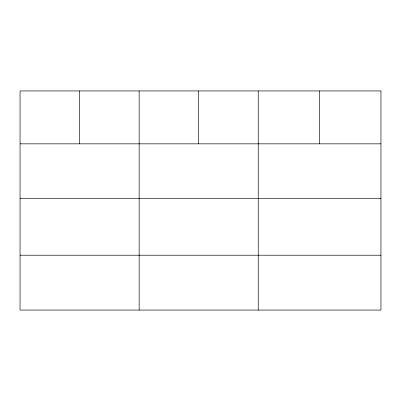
<?xml version="1.0" encoding="UTF-8"?>
<svg xmlns="http://www.w3.org/2000/svg" width="401" height="401" viewBox="0 0 401 401"><rect width="100%" height="100%" fill="white"/><g stroke="black" fill="none" stroke-linecap="round" stroke-linejoin="round"><path stroke-width="0.6" d="M20.05 143.839L380.95 143.839M20.05 198.695L380.95 198.695M20.05 255.211L380.95 255.211M319.597 90.932L319.597 143.839M258.244 90.932L258.244 310.068M198.695 90.932L198.695 143.839M139.147 90.932L139.147 310.068M79.599 90.932L79.599 143.839M380.95 90.932L20.05 90.932L20.05 310.068L380.95 310.068L380.95 90.932"/></g></svg>
